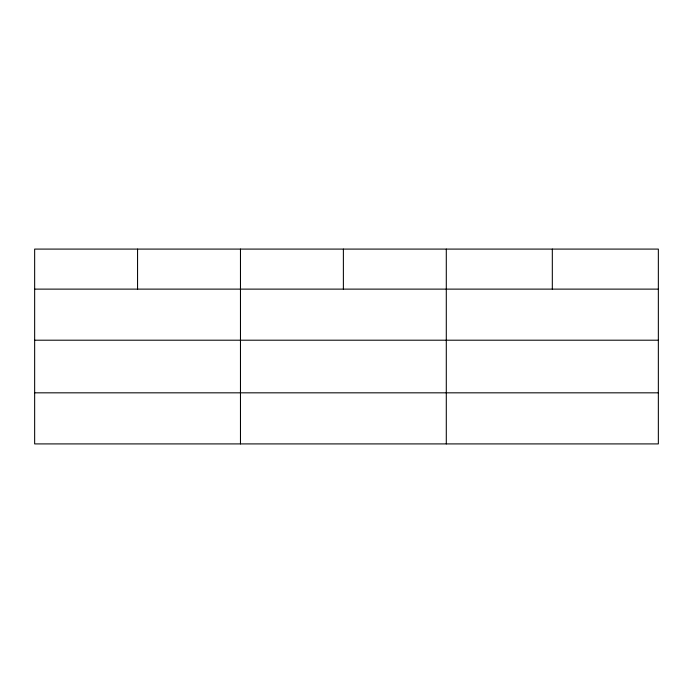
<?xml version="1.0" encoding="UTF-8"?>
<svg xmlns="http://www.w3.org/2000/svg" width="693" height="693" viewBox="0 0 693 693"><rect width="100%" height="100%" fill="white"/><g stroke="black" fill="none" stroke-linecap="round" stroke-linejoin="round"><path stroke-width="1.04" d="M658.35 340.202L658.35 249.09L34.65 249.09L34.65 443.91L658.35 443.91L658.35 340.202L34.65 340.202M34.65 289.12L658.35 289.12M34.65 392.827L658.35 392.827M552.321 249.09L552.321 289.12M446.292 249.09L446.292 443.91M343.381 249.09L343.381 289.12M240.471 249.09L240.471 443.91M137.56 249.09L137.56 289.12"/></g></svg>
